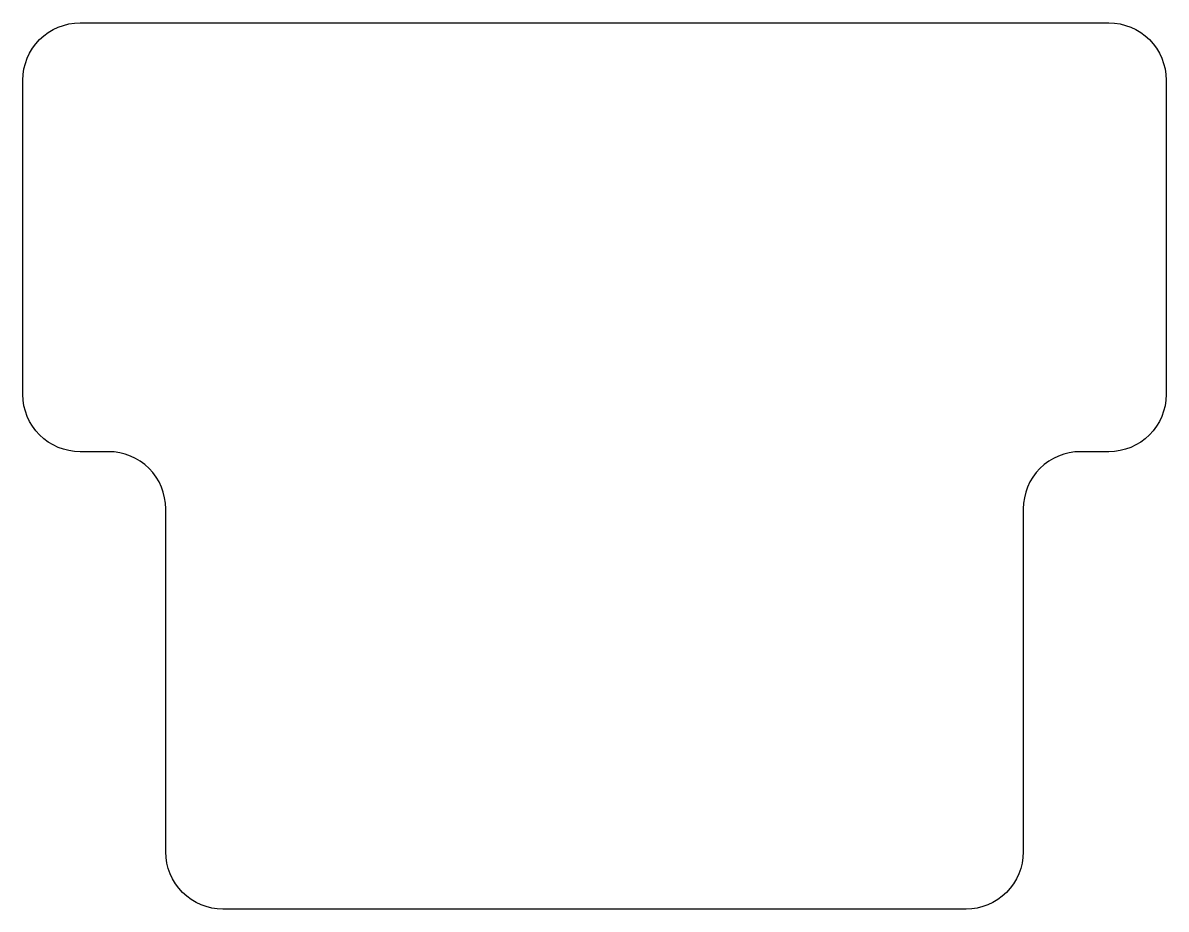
# Model space of a CAD drawing. Header units: millimetres. Extents: x -10.2 to 10.2, y -11.9 to 3.8.
import ezdxf

# ---------------------------------------------------------------- set-up
doc = ezdxf.new("R2010")
doc.units = ezdxf.units.MM
doc.layers.get('0').update_dxf_attribs({"linetype": 'CONTINUOUS'})

msp = doc.modelspace()

# ---------------------------------------------------------------- linework, layer by layer
msp.add_lwpolyline([(6.604, -11.938), (-6.604, -11.938, -0.414214), (-7.62, -10.922), (-7.62, -4.826, 0.414214), (-8.636, -3.81), (-9.144, -3.81, -0.414214), (-10.16, -2.794), (-10.16, 2.794, -0.414214), (-9.144, 3.81), (9.144, 3.81, -0.414214), (10.16, 2.794), (10.16, -2.794, -0.414214), (9.144, -3.81), (8.636, -3.81, 0.414214), (7.62, -4.826), (7.62, -10.922, -0.414214)], format="xyb", close=True)

doc.saveas('drawing.dxf')
